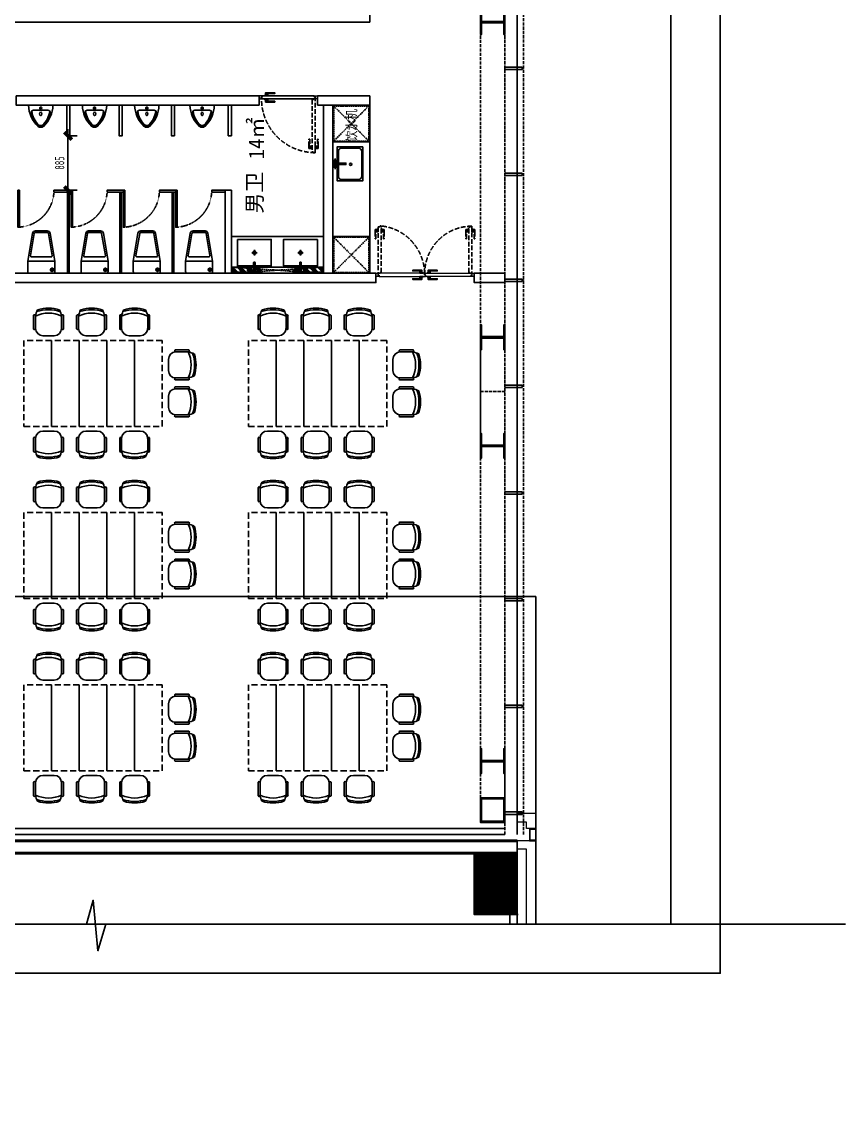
# Model space of a CAD drawing. Header units: millimetres. Extents: x 285006 to 3037698, y -2820855 to 192241.
# Drawn here: x 854145 to 867542, y -673337 to -655776 of the extents above; entities that cross this region are included whole.
import ezdxf
from ezdxf.enums import TextEntityAlignment as Align
from ezdxf.xclip import XClip

# ---------------------------------------------------------------- set-up
doc = ezdxf.new("R2010")
doc.units = ezdxf.units.MM
doc.header["$XCLIPFRAME"] = 2
doc.header["$PDMODE"] = 35
doc.header["$PDSIZE"] = -0.1
for name, pattern in [('1#C-6F$0$CONTINOUS', [0]), ('1#C-6F$0$DASHED2', [0.375, 0.25, -0.125]), ('__DASH', [0.35, 0.25, -0.1]), ('DASH', [0.35, 0.25, -0.1]), ('DASHED', [0.75, 0.5, -0.25]), ('HIDDEN', [0.375, 0.25, -0.125]), ('WALL-1C-6F-1$0$CONTINOUS', [0])]:
    doc.linetypes.add(name, pattern=pattern)
for name, color, linetype in [('!PboDS-洁具', 31, 'Continuous'), ('!PboDS-门', 60, 'Continuous'), ('!PboEL-剖面粗实线', 160, 'Continuous'), ('1#C-6F$0$0-XREF', 7, 'Continuous'), ('1#C-6F$0$S-W-BEAMLINE', 4, '1#C-6F$0$DASHED2'), ('4玻璃幕墙', 1, 'Continuous'), ('6铝型材', 8, 'Continuous'), ('___', 4, 'Continuous'), ('__附着_A10-J_KJ_2_B_28F_SEN22M3I_设计区$0$A_WALL_BRIK(砌块墙)', 190, 'Continuous'), ('BS-SHORT CABINET', 30, 'Continuous'), ('COL-1A1B-4~12$0$S-PUB-COL', 6, 'Continuous'), ('COL-1A1B-4~12$0$S-PUB-COLHATCH', 8, 'Continuous'), ('DOOR', 60, 'Continuous'), ('DOOR--02', 8, 'Continuous'), ('DS-FINISH', 20, 'Continuous'), ('F-活动家具', 51, 'Continuous'), ('FF-FURN', 51, 'Continuous'), ('FF-TEXT', 50, 'Continuous'), ('FF-活动家具', 51, 'Continuous'), ('FF1-固定家具(落地、到顶)', 30, 'Continuous'), ('WALL', 255, 'Continuous'), ('WALL-地台', 8, 'Continuous')]:
    doc.layers.add(name, color=color, linetype=linetype)
for name, color, linetype, lineweight in [('EXWALL-1B-6F$0$A-FLOR-UNDR', 11, 'Continuous', 18), ('EXWALL-1B-6F$0$A-SECT-MOLD1', 1, 'Continuous', 15), ('EXWALL-1B-6F$0$A-WALL-STON', 31, 'Continuous', 18), ('WALL-1A1B-6F$0$A-WALL', 2, 'Continuous', 50), ('WALL-1C-6F-1$0$A-FLOR-UNDR', 11, 'Continuous', 18), ('WALL-1C-6F-1$0$A-WALL-GLAZ', 142, 'Continuous', 18)]:
    doc.layers.add(name, color=color, linetype=linetype, lineweight=lineweight)
doc.styles.add('CCD_DIM', font='archs.shx', dxfattribs={"width": 0.7})
doc.styles.add('DIA', font='')
doc.styles.add('T9-L46$0$CCDI-TOG-01', font='arial.ttf')
doc.styles.get('DIA').set_extended_font_data('SimSun')
doc.dimstyles.new('DIM_100', dxfattribs={"dimscale": 100, "dimtxt": 1.5, "dimasz": 1, "dimexe": 1.5, "dimexo": 1.5, "dimgap": 0.6, "dimtad": 1, "dimdec": 0, "dimrnd": 5, "dimzin": 12, "dimdsep": 46, "dimtxsty": 'CCD_DIM', "dimblk": 'CCD_Dimension_Tick', "dimcen": 0.125, "dimclrd": 44, "dimclre": 44, "dimclrt": 50, "dimadec": 0, "dimazin": 0, "dimtfac": 1, "dimtdec": 0, "dimtix": 1, "dimtmove": 2, "dimatfit": 3, "dimldrblk": 'CCD_Leader_Dot', "dimfxl": 5, "dimtvp": 1, "dimtolj": 1, "dimtzin": 0, "dimarcsym": 0})

# ---------------------------------------------------------------- blocks, each defined once
blk = doc.blocks.new('WALL-1C-6F-1$0$mullion_____')
at = {"layer": '6铝型材'}
for p, q in [((-36798, -1713), (-36798, -1433)), ((-36798, -1433), (-36758, -1433)), ((-36758, -1713), (-36758, -1433)), ((-36798, -1713), (-36758, -1713)), ((-36778, -1713), (-36778, -1733))]:
    blk.add_line(p, q, dxfattribs=at)
blk = doc.blocks.new('WALL-1C-6F-1')
at = {"layer": '4玻璃幕墙'}
blk.add_lwpolyline([(98388635, 18768923), (98388635, 18793313)], dxfattribs=at)
at = {"layer": 'WALL-1C-6F-1$0$A-FLOR-UNDR', "linetype": 'WALL-1C-6F-1$0$CONTINOUS', "lineweight": -3, "ltscale": 3}
blk.add_line((98375185, 18769022), (98388435, 18769022), dxfattribs=at)
at = {"layer": 'WALL-地台', "linetype": 'DASH', "ltscale": 200}
for points in [[(98388435, 18768923), (98388435, 18793313)], [(98388735, 18768923), (98388735, 18793333)]]:
    blk.add_lwpolyline(points, dxfattribs=at)
at = {"layer": 'WALL-1C-6F-1$0$A-WALL-GLAZ', "lineweight": -3, "xscale": -1, "rotation": 89.99999957281068}
for p in [(98387002, 18744607), (98387002, 18742884), (98387002, 18741160), (98387002, 18739437), (98387002, 18737701), (98387002, 18735966), (98387002, 18734230), (98387002, 18732494)]:
    blk.add_blockref('WALL-1C-6F-1$0$mullion_____', p, dxfattribs=at)
blk = doc.blocks.new('1#C-6F$0$A$C346419F8')
at = {"layer": '1#C-6F$0$S-W-BEAMLINE', "color": 6, "linetype": '1#C-6F$0$CONTINOUS'}
for points in [[(0, 400), (0, 0), (400, 0), (400, 400)], [(20, 380), (20, 20), (380, 20), (380, 380)]]:
    blk.add_lwpolyline(points, close=True, dxfattribs=at)
blk = doc.blocks.new('1#C-6F$0$A$C13D20D7F')
at = {"layer": '1#C-6F$0$S-W-BEAMLINE', "color": 6, "linetype": '1#C-6F$0$CONTINOUS'}
blk.add_lwpolyline([(380, 200), (20, 200), (20, 13), (0, 13), (0, 413), (20, 413), (20, 225), (380, 225), (380, 413), (400, 413), (400, 13), (380, 13)], close=True, dxfattribs=at)
blk = doc.blocks.new('dfgdergherhre')
at = {"layer": 'WALL-地台', "linetype": 'DASH', "ltscale": 200}
for p, q in [((3281179, 4575341, 0), (3281179, 4627346, 0)), ((3281579, 4575341, 0), (3281579, 4627346, 0)), ((3281179, 4580468, 0), (3281179, 4581834, 0)), ((3281179, 4581151, 0), (3281579, 4581151, 0)), ((3281179, 4574941, 0), (3281179, 4574546, 0))]:
    blk.add_line(p, q, dxfattribs=at)
at = {"layer": '1#C-6F$0$0-XREF', "ltscale": 1.5, "rotation": 359.999308722076}
for name, p in [('1#C-6F$0$A$C13D20D7F', (3281179, 4586948, 0)), ('1#C-6F$0$A$C13D20D7F', (3281179, 4581822, 0)), ('1#C-6F$0$A$C13D20D7F', (3281179, 4580056, 0)), ('1#C-6F$0$A$C13D20D7F', (3281179, 4574929, 0)), ('1#C-6F$0$A$C346419F8', (3281179, 4574146, 0))]:
    blk.add_blockref(name, p, dxfattribs=at)
blk = doc.blocks.new('EXWALL-1B-6F')
at = {"layer": 'EXWALL-1B-6F$0$A-FLOR-UNDR'}
blk.add_lwpolyline([(98388935, 18768822), (98388935, 18747022)], dxfattribs=at)
at = {"layer": 'EXWALL-1B-6F$0$A-SECT-MOLD1'}
blk.add_lwpolyline([(98388935, 18768832), (98388845, 18768832), (98388845, 18769012), (98388935, 18769012), (98388935, 18769022), (98388835, 18769022), (98388835, 18768822), (98388935, 18768822)], close=True, dxfattribs=at)
at = {"layer": 'EXWALL-1B-6F$0$A-WALL-STON'}
blk.add_lwpolyline([(98388635, 18769272), (98388935, 18769272), (98388935, 18769022), (98388785, 18769022), (98388785, 18769122), (98388635, 18769122)], close=True, dxfattribs=at)
for points in [[(98388635, 18766822), (98388935, 18766822), (98388935, 18768822), (98388635, 18768822)], [(98388635, 18766972), (98388785, 18766972), (98388785, 18768685), (98388635, 18768685)]]:
    blk.add_lwpolyline(points, dxfattribs=at)
blk = doc.blocks.new('A$C008C76B7')
at = {"color": 1}
blk.add_lwpolyline([(45714, -600), (45580, -600), (45580, -1400), (45700, -1400), (45700, -600)], dxfattribs=at)
blk = doc.blocks.new('DFGDFSHTHTR')
at = {"layer": 'COL-1A1B-4~12$0$S-PUB-COLHATCH'}
h = blk.add_hatch(dxfattribs=at)
h.set_pattern_fill('ANSI31', color=256)
h.set_pattern_definition([(45, (-97704493.1963, -18696461.15076), (-0.08838834764832, 0.08838834764832), [])])
h.paths.add_polyline_path([(561506, 65910), (562206, 65910), (562206, 66910), (561506, 66910)])
at = {"layer": 'COL-1A1B-4~12$0$S-PUB-COL'}
blk.add_lwpolyline([(561506, 66910), (562206, 66910), (562206, 65910), (561506, 65910)], close=True, dxfattribs=at)
at = {"layer": 'Defpoints'}
blk.add_lwpolyline([(532406, 66910), (544306, 66910), (544306, 66810), (548456, 66810), (548456, 67110), (562206, 67110), (562206, 66910), (562206, 66910), (562206, 45510), (561506, 45510), (561506, 45610), (553056, 45610), (553056, 45510), (552356, 45510), (552356, 45610), (544058, 45610), (544058, 45510), (543356, 45510)], dxfattribs=at)
at = {"layer": 'WALL-1A1B-6F$0$A-WALL'}
for p, q in [((562206, 67110), (552706, 67110)), ((562206, 66910), (553057, 66910))]:
    blk.add_line(p, q, dxfattribs=at)
for name, p in [('EXWALL-1B-6F', (-97826429, -18701712)), ('A$C008C76B7', (516506, 66510))]:
    blk.add_blockref(name, p)
blk = doc.blocks.new('*U498')
at = {"layer": 'DOOR', "linetype": 'Continuous', "lineweight": 0, "ltscale": 1000}
for points in [[(-808, 17), (-808, 50), (-1561, 50), (-1561, 50), (-1561, 50), (-1561, 50), (-1561, 50), (-1561, 50), (-1561, 50), (-1561, 50), (-1561, 50), (-1561, 50), (-1561, 50), (-1561, 50), (-1561, 50), (-1561, 50), (-1561, 50), (-1562, 50), (-1562, 18), (-1547, 18), (-1547, 0), (-1546, 0), (-1546, 0), (-1546, 0), (-1546, 0), (-792, 0), (-792, 17)], [(-805, 20), (-805, 50), (-39, 50), (-39, 50), (-39, 50), (-39, 50), (-39, 50), (-39, 50), (-39, 50), (-39, 50), (-39, 50), (-39, 50), (-39, 50), (-39, 50), (-39, 50), (-39, 50), (-39, 50), (-38, 50), (-38, 18), (-53, 18), (-53, 0), (-54, 0), (-54, 0), (-54, 0), (-54, 0), (-789, 0), (-789, 20), (-805, 20)]]:
    blk.add_lwpolyline(points, close=True, dxfattribs=at)
at = {"layer": 'DOOR--02', "linetype": 'DASH', "ltscale": 300}
for p, q in [((-1610, 726), (-1610, 612)), ((-1464, 726), (-1464, 612)), ((-136, 726), (-136, 612)), ((10, 726), (10, 612))]:
    blk.add_line(p, q, dxfattribs=at)
at = {"layer": 'DOOR--02'}
for p, q in [((-885, 98), (-999, 98)), ((-715, 98), (-601, 98)), ((-885, -48), (-999, -48)), ((-715, -48), (-601, -48))]:
    blk.add_line(p, q, dxfattribs=at)
at = {"layer": 'DOOR--02', "linetype": 'DASH', "ltscale": 300}
for points in [[(-1574, 727), (-1574, 762), (-1612, 762), (-1612, 719)], [(-1612, 762), (-1600, 752), (-1600, 726)], [(-1612, 726), (-1612, 612), (-1600, 612), (-1600, 726)], [(-1602, 726), (-1612, 726)], [(-1602, 726), (-1574, 726), (-1574, 726)], [(-1562, 726), (-1562, 777), (-1572, 776), (-1572, 726), (-1562, 726)], [(-1572, 760), (-1562, 760)], [(-1572, 743), (-1562, 743)], [(-1512, 726), (-1512, 777), (-1502, 776), (-1502, 726), (-1512, 726)], [(-1502, 760), (-1512, 760)], [(-1502, 743), (-1512, 743)], [(-1500, 727), (-1500, 762), (-1462, 762), (-1462, 719)], [(-1472, 726), (-1500, 726), (-1500, 726)], [(-1462, 762), (-1474, 752), (-1474, 726)], [(-1462, 726), (-1462, 612), (-1474, 612), (-1474, 726)], [(-1472, 726), (-1462, 726)], [(-100, 727), (-100, 762), (-138, 762), (-138, 719)], [(-138, 762), (-126, 752), (-126, 726)], [(-138, 726), (-138, 612), (-126, 612), (-126, 726)], [(-128, 726), (-138, 726)], [(-128, 726), (-100, 726), (-100, 726)], [(-88, 726), (-88, 777), (-98, 776), (-98, 726), (-88, 726)], [(-98, 760), (-88, 760)], [(-98, 743), (-88, 743)], [(-38, 726), (-38, 777), (-28, 776), (-28, 726), (-38, 726)], [(-28, 760), (-38, 760)], [(-28, 743), (-38, 743)], [(-26, 727), (-26, 762), (12, 762), (12, 719)], [(2, 726), (-26, 726), (-26, 726)], [(12, 762), (0, 752), (0, 726)], [(12, 726), (12, 612), (0, 612), (0, 726)], [(2, 726), (12, 726)]]:
    blk.add_lwpolyline(points, dxfattribs=at)
for points in [[(-1574, 761), (-1574, 727), (-1572, 727), (-1572, 761)], [(-1529, 805), (-1562, 805), (-1562, 51), (-1562, 51), (-1562, 51), (-1562, 51), (-1562, 51), (-1562, 51), (-1562, 51), (-1562, 51), (-1562, 51), (-1562, 51), (-1562, 51), (-1562, 51), (-1562, 51), (-1562, 51), (-1562, 51), (-1562, 50), (-1530, 50), (-1530, 65), (-1512, 65), (-1512, 66), (-1512, 66), (-1512, 66), (-1512, 66), (-1512, 820), (-1529, 820)], [(-1500, 761), (-1500, 727), (-1502, 727), (-1502, 761)], [(-100, 761), (-100, 727), (-98, 727), (-98, 761)], [(-68, 816), (-38, 816), (-38, 51), (-38, 51), (-38, 51), (-38, 51), (-38, 51), (-38, 51), (-38, 51), (-38, 51), (-38, 51), (-38, 51), (-38, 51), (-38, 51), (-38, 51), (-38, 51), (-38, 51), (-38, 50), (-70, 50), (-70, 65), (-88, 65), (-88, 66), (-88, 66), (-88, 66), (-88, 66), (-88, 801), (-68, 801), (-68, 816)], [(-26, 761), (-26, 727), (-28, 727), (-28, 761)]]:
    blk.add_lwpolyline(points, close=True, dxfattribs=at)
at = {"layer": 'DOOR--02'}
for points in [[(-885, 100), (-999, 100), (-999, 88), (-885, 88)], [(-884, 62), (-850, 62), (-850, 100), (-893, 100)], [(-886, 50), (-835, 50), (-835, 60), (-886, 60), (-886, 50)], [(-885, 90), (-885, 100)], [(-850, 100), (-859, 88), (-885, 88)], [(-885, 90), (-885, 62), (-885, 62)], [(-869, 60), (-869, 50)], [(-852, 60), (-852, 50)], [(-714, 50), (-765, 50), (-765, 60), (-714, 60), (-714, 50)], [(-716, 62), (-750, 62), (-750, 100), (-707, 100)], [(-750, 100), (-741, 88), (-715, 88)], [(-748, 60), (-748, 50)], [(-731, 60), (-731, 50)], [(-715, 100), (-601, 100), (-601, 88), (-715, 88)], [(-715, 90), (-715, 100)], [(-715, 90), (-715, 62), (-715, 62)], [(-885, -50), (-999, -50), (-999, -38), (-885, -38)], [(-884, -12), (-850, -12), (-850, -50), (-893, -50)], [(-886, 0), (-835, 0), (-835, -10), (-886, -10), (-886, 0)], [(-885, -40), (-885, -12), (-885, -12)], [(-850, -50), (-859, -38), (-885, -38)], [(-885, -40), (-885, -50)], [(-869, -10), (-869, 0)], [(-852, -10), (-852, 0)], [(-714, 0), (-765, 0), (-765, -10), (-714, -10), (-714, 0)], [(-716, -12), (-750, -12), (-750, -50), (-707, -50)], [(-750, -50), (-741, -38), (-715, -38)], [(-748, -10), (-748, 0)], [(-731, -10), (-731, 0)], [(-715, -40), (-715, -12), (-715, -12)], [(-715, -50), (-601, -50), (-601, -38), (-715, -38)], [(-715, -40), (-715, -50)]]:
    blk.add_lwpolyline(points, dxfattribs=at)
for points in [[(-850, 62), (-885, 62), (-885, 60), (-850, 60)], [(-750, 62), (-715, 62), (-715, 60), (-750, 60)], [(-850, -12), (-885, -12), (-885, -10), (-850, -10)], [(-750, -12), (-715, -12), (-715, -10), (-750, -10)]]:
    blk.add_lwpolyline(points, close=True, dxfattribs=at)
at = {"layer": 'DOOR--02', "linetype": 'DASH', "ltscale": 300}
for centre, radius, start, end in [((-1594, 38), 786, 0.8702, 84.0232), ((-39, 50), 766, 89.9252, 182.2459)]:
    blk.add_arc(centre, radius, start, end, dxfattribs=at)
at = {"layer": 'DS-FINISH', "linetype": 'Continuous', "lineweight": 0, "ltscale": 1000}
for points in [[(-1600, 50), (-1565, 50), (-1565, 15), (-1550, 15), (-1550, 0), (-1600, 0), (-1600, 50)], [(-35, 50), (0, 50), (0, 0), (-50, 0), (-50, 15), (-35, 15), (-35, 50), (0, 50)]]:
    blk.add_lwpolyline(points, dxfattribs=at)
blk = doc.blocks.new('A$C64783269')
at = {"layer": 'FF-活动家具'}
for p, q in [((1, 151), (1, 400)), ((41, 151), (41, 400)), ((570, 399), (570, 150)), ((610, 399), (610, 150)), ((419, 0), (191, 0))]:
    blk.add_line(p, q, dxfattribs=at)
for centre, radius, start, end in [((461, 332), 426, 152.8506, 170.8394), ((305, -144), 604, 64.0229, 115.9163), ((305, -200), 730, 70.8382, 109.1021), ((305, -192), 752, 72.7146, 107.2107), ((149, 332), 426, 9.0894, 27.0688), ((21, 405), 20.8, 344.5058, 195.4229), ((590, 405), 20.8, 344.5058, 195.4229), ((21, 145), 20.8, 164.5058, 15.4229), ((191, 150), 150, 179.9644, 269.9644), ((419, 150), 150, 269.9644, 359.9644), ((590, 145), 20.8, 164.5058, 15.4229)]:
    blk.add_arc(centre, radius, start, end, dxfattribs=at)
blk = doc.blocks.new('dfghdthrthrthrt')
at = {"layer": 'FF-FURN', "linetype": 'DASHED', "ltscale": 200}
for points in [[(850118, -661400), (850118, -662800), (850568, -662800), (850568, -661400)], [(850568, -661400), (850568, -662800), (851018, -662800), (851018, -661400)], [(851018, -661400), (851018, -662800), (851468, -662800), (851468, -661400)], [(851468, -661400), (851468, -662800), (851918, -662800), (851918, -661400)], [(851918, -661400), (851918, -662800), (852368, -662800), (852368, -661400)]]:
    blk.add_lwpolyline(points, close=True, dxfattribs=at)
at = {"layer": 'FF-FURN', "linetype": 'DASHED', "ltscale": 200, "xscale": 0.8, "yscale": 0.8, "zscale": 0.8}
for p in [(850274, -661325), (850974, -661325), (851674, -661325)]:
    blk.add_blockref('A$C64783269', p, dxfattribs=at)
at = {"layer": 'FF-FURN', "linetype": 'DASHED', "ltscale": 200}
for p, xscale, yscale, zscale, rotation in [((852468, -662044), -0.8, 0.8, 0.8, 269.9999999999999), ((852468, -662155), 0.8000000000000002, 0.8000000000000002, 0.8000000000000002, 270.0000006730583), ((850274, -662875), -0.8, 0.8, 0.8, 180), ((850974, -662875), -0.8, 0.8, 0.8, 180), ((851674, -662875), -0.8, 0.8, 0.8, 180)]:
    blk.add_blockref('A$C64783269', p, dxfattribs=dict(at, xscale=xscale, yscale=yscale, zscale=zscale, rotation=rotation))
blk = doc.blocks.new('*U1151')
at = {"layer": 'FF1-固定家具(落地、到顶)', "color": 55, "linetype": 'DASH', "ltscale": 100}
for p, q in [((15, 585), (585, 15)), ((15, 15), (585, 585)), ((600, 0), (600, 600))]:
    blk.add_line(p, q, dxfattribs=at)
at = {"layer": 'FF1-固定家具(落地、到顶)'}
blk.add_lwpolyline([(0, 600), (600, 600), (600, 0), (0, 0)], close=True, dxfattribs=at)
at = {"layer": 'FF1-固定家具(落地、到顶)', "color": 55, "linetype": 'DASH', "ltscale": 100}
blk.add_lwpolyline([(15, 585), (585, 585), (585, 15), (15, 15)], close=True, dxfattribs=at)
blk = doc.blocks.new('DSGERWGER4GYE4GYE4Y')
at = {"linetype": 'Continuous'}
blk.add_wipeout([(851396, -69747), (851396, -69197), (850976, -69197), (850976, -69747)], dxfattribs=at).translate(0, 0, 0).dxf.layer = 'F-活动家具'
at = {"layer": 'F-活动家具', "linetype": 'Continuous'}
for p, q in [((851459, -69434, 0), (851379, -69434, 0)), ((851459, -69509, 0), (851379, -69509, 0)), ((851429, -69384, 0), (851429, -69559, 0)), ((851396, -69734, 0), (851396, -69609, 0))]:
    blk.add_line(p, q, dxfattribs=at)
at = {"layer": 'F-活动家具', "linetype": 'Continuous', "elevation": 0}
for points in [[(850976, -69197), (851396, -69197), (851396, -69747), (850976, -69747), (850976, -69197)], [(851454, -69459), (851254, -69459), (851254, -69484), (851454, -69484), (851454, -69459)]]:
    blk.add_lwpolyline(points, dxfattribs=at)
blk.add_lwpolyline([(850996, -69267), (850996, -69677, 0.414214), (851046, -69727), (851326, -69727, 0.414214), (851376, -69677), (851376, -69267, 0.414214), (851326, -69217), (851046, -69217, 0.414214)], format="xyb", close=True, dxfattribs=at)
at = {"layer": 'F-活动家具', "linetype": 'Continuous'}
for centre, radius in [((851176, -69480, 0), 18.4), ((851429, -69434, 0), 25), ((851429, -69509, 0), 25)]:
    blk.add_circle(centre, radius, dxfattribs=at)
blk = doc.blocks.new('A$C17825FF6')
at = {"color": 0, "linetype": 'Continuous'}
for p, q in [((395, 0), (0, 0)), ((80, 82), (197, 82)), ((315, 82), (197, 82))]:
    blk.add_line(p, q, dxfattribs=at)
at = {"color": 39}
for p, q in [((223, 50), (172, 50)), ((197, 75), (197, 25))]:
    blk.add_line(p, q, dxfattribs=at)
blk.add_circle((197, 50), 17, dxfattribs=at)
at = {"color": 0, "linetype": 'Continuous'}
for centre, radius, start, end in [((194, 294), 65.6, 87.3143, 128.4639), ((201, 294), 65.6, 51.5361, 92.6857), ((479, -6), 479, 132.7837, 179.262), ((461, 39), 424, 135.1639, 168.3672), ((194, 294), 55.6, 87.3143, 128.4639), ((201, 294), 55.6, 51.5361, 92.6857), ((-66, 39), 424, 11.6328, 44.8361), ((-84, -6), 479, 0.738, 47.2163), ((80, 117), 35, 168.3672, 270), ((315, 117), 35, 270, 11.6328)]:
    blk.add_arc(centre, radius, start, end, dxfattribs=at)
at = {"color": 39}
for centre, radius, start, end in [((419, 52), 371, 132.3707, 172.9587), ((194, 294), 40.6, 87.3143, 128.4639), ((201, 294), 40.6, 51.5361, 92.6857), ((-24, 52), 371, 7.0413, 47.6293)]:
    blk.add_arc(centre, radius, start, end, dxfattribs=at)
blk.add_ellipse((197, 142), major_axis=(0, -28), ratio=0.66455, dxfattribs=at)
blk = doc.blocks.new('M--850')
at = {"layer": 'DOOR'}
blk.add_lwpolyline([(-912, 50), (-38, 50), (-38, 18), (-53, 18), (-53, 0), (-897, 0), (-897, 18), (-912, 18), (-912, 50)], dxfattribs=at)
at = {"layer": 'DOOR--02', "linetype": 'DASH', "ltscale": 300}
for p, q in [((-136, 819), (-136, 705)), ((10, 819), (10, 705))]:
    blk.add_line(p, q, dxfattribs=at)
at = {"layer": 'DOOR--02'}
for p, q in [((-807, 98), (-693, 98)), ((-807, -48), (-693, -48))]:
    blk.add_line(p, q, dxfattribs=at)
at = {"layer": 'DOOR--02', "linetype": 'DASH', "ltscale": 300}
for points in [[(-38, 924), (-38, 50), (-70, 50), (-70, 65), (-88, 65), (-88, 909), (-70, 909), (-70, 924), (-38, 924)], [(-100, 820), (-100, 854), (-138, 854), (-138, 811)], [(-138, 854), (-126, 845), (-126, 819)], [(-138, 819), (-138, 705), (-126, 705), (-126, 819)], [(-128, 819), (-138, 819)], [(-128, 819), (-100, 819), (-100, 819)], [(-88, 819), (-88, 869), (-98, 869), (-98, 819), (-88, 819)], [(-98, 852), (-88, 852)], [(-98, 835), (-88, 835)], [(-38, 869), (-38, 869)], [(-38, 819), (-38, 869), (-28, 869), (-28, 819), (-38, 819)], [(-28, 852), (-38, 852)], [(-28, 835), (-38, 835)], [(-26, 820), (-26, 854), (12, 854), (12, 811)], [(2, 819), (-26, 819), (-26, 819)], [(12, 854), (0, 845), (0, 819)], [(12, 819), (12, 705), (0, 705), (0, 819)], [(2, 819), (12, 819)]]:
    blk.add_lwpolyline(points, dxfattribs=at)
for points in [[(-100, 854), (-100, 819), (-98, 819), (-98, 854)], [(-26, 854), (-26, 819), (-28, 819), (-28, 854)]]:
    blk.add_lwpolyline(points, close=True, dxfattribs=at)
at = {"layer": 'DOOR--02'}
for points in [[(-807, 50), (-857, 50), (-857, 60), (-807, 60), (-807, 50)], [(-857, 50), (-857, 50)], [(-808, 62), (-842, 62), (-842, 100), (-799, 100)], [(-807, 100), (-693, 100), (-693, 88), (-807, 88)], [(-807, 90), (-807, 100)], [(-807, 90), (-807, 62), (-807, 62)], [(-807, 0), (-857, 0), (-857, -10), (-807, -10), (-807, 0)], [(-808, -12), (-842, -12), (-842, -50), (-799, -50)], [(-807, -40), (-807, -12), (-807, -12)], [(-807, -50), (-693, -50), (-693, -38), (-807, -38)], [(-807, -40), (-807, -50)]]:
    blk.add_lwpolyline(points, dxfattribs=at)
at = {"layer": 'DOOR--02', "ltscale": 0.1}
for points in [[(-842, 100), (-833, 88), (-807, 88)], [(-840, 60), (-840, 50)], [(-823, 60), (-823, 50)], [(-842, -50), (-833, -38), (-807, -38)], [(-840, -10), (-840, 0)], [(-823, -10), (-823, 0)]]:
    blk.add_lwpolyline(points, dxfattribs=at)
at = {"layer": 'DOOR--02'}
for points in [[(-842, 62), (-807, 62), (-807, 60), (-842, 60)], [(-842, -12), (-807, -12), (-807, -10), (-842, -10)]]:
    blk.add_lwpolyline(points, close=True, dxfattribs=at)
at = {"layer": 'DOOR--02', "linetype": 'DASH', "ltscale": 300}
blk.add_arc((-35, 50), 874, 90.1967, 182.0982, dxfattribs=at)
at = {"layer": 'DS-FINISH', "linetype": 'Continuous', "lineweight": 0, "ltscale": 1000}
for points in [[(-915, 15), (-900, 15), (-900, 0), (-950, 0), (-950, 50), (-915, 50)], [(-35, 15), (-50, 15), (-50, 0), (0, 0), (0, 50), (-35, 50)]]:
    blk.add_lwpolyline(points, close=True, dxfattribs=at)
blk = doc.blocks.new('*U507')
blk.add_blockref('M--850', (0, 0))
blk = doc.blocks.new('做成ACAD TuKuai0408')
at = {"linetype": 'Continuous'}
blk.add_lwpolyline([(0, -192, 0.428333), (28, -220), (199, -220), (650, -144, 0.366124), (690, -97), (690, 97, 0.366124), (650, 144), (199, 220), (28, 220, 0.415921), (0, 192)], format="xyb", close=True, dxfattribs=at)
blk.add_lwpolyline([(199, 201), (199, -201)], dxfattribs=at)
blk.add_lwpolyline([(661, 97), (661, -97, -0.366124), (645, -116), (287, -176, -0.463996), (265, -158), (265, 158, -0.463996), (287, 176), (645, 116, -0.366124), (661, 97)], format="xyb", dxfattribs=at)
blk.add_lwpolyline([(58, -171), (85, -171), (85, -180), (58, -180)], close=True, dxfattribs=at)
for centre, radius, start, end in [((180, 201), 19, 0, 90), ((58, -175), 26.5, 8.4409, 348.353), ((180, -201), 19, 270, 0)]:
    blk.add_arc(centre, radius, start, end, dxfattribs=at)
at = {"color": 8, "linetype": 'Continuous'}
for radius, start, end in [(21.5, 10.4282, 345.5854), (16.5, 13.6515, 341.0589), (11.5, 19.8201, 332.2041)]:
    blk.add_arc((58, -175), radius, start, end, dxfattribs=at)
blk = doc.blocks.new('156g1reh1trh1tr')
at = {"layer": '!PboDS-门'}
blk.add_lwpolyline([(-104292, 114364), (-104292, 114394), (-105092, 114394), (-105092, 114364)], close=True, dxfattribs=at)
at = {"layer": '!PboDS-门', "color": 8, "linetype": 'HIDDEN', "ltscale": 10}
blk.add_arc((-104291, 114342), 802, 90.0917, 178.0896, dxfattribs=at)
blk = doc.blocks.new('CCD_Dimension_Tick')
at = {"color": 0, "linetype": 'ByBlock'}
for p, q in [((-1.09, 0), (0, 0)), ((0, 0), (1.09, 0))]:
    blk.add_line(p, q, dxfattribs=at)
at = {"color": 0, "linetype": 'Continuous', "const_width": 0.608}
blk.add_lwpolyline([(-0.61, -0.61), (0.61, 0.61)], dxfattribs=at)
blk = doc.blocks.new('*D1153')
at = {"layer": '___', "color": 44, "lineweight": -2, "transparency": 16777216}
for p, q in [((854899, -657634), (855049, -657634)), ((854899, -657734), (854899, -658419)), ((854899, -658519), (855049, -658519))]:
    blk.add_line(p, q, dxfattribs=at)
at = {"layer": 'Defpoints', "color": 0, "transparency": 16777216}
for p in [(854881, -657634, 0), (854881, -658519, 0), (854899, -658519)]:
    blk.add_point(p, dxfattribs=at)
at = {"layer": '___', "color": 44, "lineweight": -2, "transparency": 16777216, "xscale": 100, "yscale": 100, "zscale": 100}
for p, rotation in [((854899, -657634), 90), ((854899, -658519), 270)]:
    blk.add_blockref('CCD_Dimension_Tick', p, dxfattribs=dict(at, rotation=rotation))
at = {"layer": '___', "color": 50, "transparency": 16777216, "insert": (854764, -658076), "char_height": 150, "attachment_point": 5, "rotation": 90, "style": 'CCD_DIM'}
blk.add_mtext('\\A1;885', dxfattribs=at)
blk = doc.blocks.new('CCD_Leader_Dot')
at = {"color": 0, "linetype": 'ByBlock'}
blk.add_line((-5, 0), (-10, 0), dxfattribs=at)
at = {"color": 0, "linetype": 'ByBlock', "const_width": 5}
blk.add_lwpolyline([(-2.5, 0, 1), (2.5, 0, 1)], format="xyb", close=True, dxfattribs=at)
blk = doc.blocks.new('DSGDGERGHER')
at = {"layer": '!PboDS-洁具'}
for p, q in [((856577, -58804), (856577, -58777)), ((856577, -58777), (856587, -58777)), ((856577, -58804), (856577, -58841)), ((856587, -58804), (856587, -58777)), ((856587, -58804), (856605, -58804)), ((856587, -58814), (856605, -58814)), ((856587, -58814), (856587, -58841)), ((856472, -58879), (856452, -58879)), ((856472, -58899), (856452, -58899)), ((856472, -58877), (856458, -58877)), ((856472, -58902), (856458, -58902)), ((856472, -58902), (856472, -58877)), ((856473, -58878), (856472, -58878)), ((856473, -58901), (856472, -58901)), ((856604, -58877), (856473, -58877)), ((856473, -58902), (856473, -58877)), ((856604, -58879), (856473, -58879)), ((856604, -58899), (856473, -58899)), ((856604, -58902), (856473, -58902)), ((856587, -58841), (856577, -58841)), ((856577, -58974), (856577, -58937)), ((856587, -58937), (856577, -58937)), ((856577, -58974), (856577, -59001)), ((856577, -59001), (856587, -59001)), ((856587, -58964), (856587, -58937)), ((856587, -58964), (856605, -58964)), ((856587, -58974), (856605, -58974)), ((856587, -58974), (856587, -59001)), ((856604, -58864), (856604, -58914)), ((856604, -58864), (856609, -58864)), ((856604, -58914), (856609, -58914)), ((856609, -58864), (856609, -58914))]:
    blk.add_line(p, q, dxfattribs=at)
for points in [[(856609, -58814), (856609, -58784), (856605, -58784), (856605, -58804)], [(856609, -58814), (856609, -58814), (856609, -58834), (856605, -58834), (856605, -58804)], [(856628, -59009), (856609, -59009), (856609, -58769), (856628, -58769)], [(856628, -58769), (856628, -59009)], [(856609, -58964), (856609, -58964), (856609, -58944), (856605, -58944), (856605, -58974)], [(856609, -58964), (856609, -58994), (856605, -58994), (856605, -58974)]]:
    blk.add_lwpolyline(points, dxfattribs=at)
blk.add_arc((856458, -58889), 12.5, 90.0022, 270.0022, dxfattribs=at)

msp = doc.modelspace()

# ---------------------------------------------------------------- hatches: boundary and pattern name
at = {"layer": '!PboEL-剖面粗实线', "linetype": 'DASH', "ltscale": 10}
h = msp.add_hatch(dxfattribs=at)
h.set_pattern_fill('ANSI34', color=250, scale=5, angle=270, style=0)
h.set_pattern_definition([(315, (1082889.21, 529716.99), (67.351921, 67.351921), []), (315, (1082889.21, 529694.54), (67.351921, 67.351921), []), (315, (1082889.21, 529672.09), (67.351921, 67.351921), []), (315, (1082889.21, 529649.64), (67.351921, 67.351921), [])])
h.paths.add_polyline_path([(858015.7, -659769.1), (857555.7, -659769.1), (857555.7, -659849.1), (858015.7, -659849.1)])
h = msp.add_hatch(dxfattribs=at)
h.set_pattern_fill('ANSI34', color=250, scale=5, angle=270, style=0)
h.set_pattern_definition([(315, (1083929.02, 529716.99), (67.351921, 67.351921), []), (315, (1083929.02, 529694.54), (67.351921, 67.351921), []), (315, (1083929.02, 529672.09), (67.351921, 67.351921), []), (315, (1083929.02, 529649.64), (67.351921, 67.351921), [])])
h.paths.add_polyline_path([(859055.5, -659769.1), (858595.5, -659769.1), (858595.5, -659849.1), (859055.5, -659849.1)])

# ---------------------------------------------------------------- linework, layer by layer
at = {"layer": '!PboDS-洁具'}
for p, q in [((857455.7, -658519.1, 0), (857455.7, -659869.1, 0)), ((857555.7, -658519.1, 0), (857455.7, -658519.1, 0)), ((857925.8, -659534.1, 0), (857888.6, -659534.2, 0)), ((857930.8, -659529.1, 0), (857930.7, -659489.3, 0)), ((857930.8, -659539.1, 0), (857931, -659578.9, 0)), ((857935.9, -659534.1, 0), (857973, -659534, 0)), ((858675.7, -659534.1, 0), (858638.6, -659534.2, 0)), ((858680.7, -659529.1, 0), (858680.6, -659489.3, 0)), ((858680.7, -659539.1, 0), (858680.9, -659578.9, 0)), ((858685.8, -659534.1, 0), (858722.9, -659534, 0))]:
    msp.add_line(p, q, dxfattribs=at)
at = {"layer": '!PboDS-洁具', "elevation": 0}
for points in [[(854930.7, -657133.7), (854930.7, -657633.7), (854880.7, -657633.7), (854880.7, -657133.7)], [(856630.7, -657133.7), (856630.7, -657633.7), (856580.7, -657633.7), (856580.7, -657133.7)], [(857555.7, -657133.7), (857555.7, -657633.7), (857505.7, -657633.7), (857505.7, -657133.7)], [(859055.5, -659269.1), (857555.7, -659269.1), (857555.7, -659869.1), (859055.5, -659869.1), (859055.5, -659269.1)], [(859055.5, -659769.1), (857555.7, -659769.1), (857555.7, -659869.1), (859055.5, -659869.1), (859055.5, -659769.1)]]:
    msp.add_lwpolyline(points, dxfattribs=at)
at = {"layer": '!PboDS-洁具'}
msp.add_lwpolyline([(855780.7, -657133.7), (855780.7, -657633.7), (855730.7, -657633.7), (855730.7, -657133.7)], dxfattribs=at)
at = {"layer": '!PboDS-洁具', "elevation": 0}
for points in [[(854670.6, -658549.1), (854670.6, -658519.1), (854950.7, -658519.1), (854950.7, -658549.1)], [(855535.7, -658549.1), (855535.7, -658519.1), (855800.7, -658519.1), (855800.7, -658549.1)], [(856385.7, -658549.1), (856385.7, -658519.1), (856650.7, -658519.1), (856650.7, -658549.1)], [(857235.7, -658549.1), (857235.7, -658519.1), (857455.7, -658519.1), (857455.7, -658549.1)], [(854890.7, -658549.1), (854920.7, -658549.1), (854920.7, -659869.1), (854890.7, -659869.1)], [(855740.7, -658549.1), (855770.7, -658549.1), (855770.7, -659869.1), (855740.7, -659869.1)], [(856590.7, -658549.1), (856620.7, -658549.1), (856620.7, -659869.1), (856590.7, -659869.1)], [(857655.7, -659319.1), (858205.7, -659319.1), (858205.7, -659749.1), (857655.7, -659749.1)], [(858955.6, -659319.1), (858405.6, -659319.1), (858405.6, -659749.1), (858955.6, -659749.1)]]:
    msp.add_lwpolyline(points, close=True, dxfattribs=at)
for points in [[(857930.7, -659533.7, 1), (857930.7, -659534.5, 1)], [(858680.6, -659533.7, 1), (858680.6, -659534.5, 1)]]:
    msp.add_lwpolyline(points, format="xyb", close=True, dxfattribs=at)
at = {"layer": '!PboDS-洁具', "linetype": '__DASH', "ltscale": 100, "elevation": 0}
for points in [[(859055.5, -659769.1), (857555.7, -659869.1)], [(857555.7, -659769.1), (859055.5, -659869.1)]]:
    msp.add_lwpolyline(points, dxfattribs=at)
at = {"layer": '!PboDS-洁具'}
for centre in [(857930.8, -659534.1, 0), (858680.7, -659534.1, 0)]:
    msp.add_circle(centre, 25.2, dxfattribs=at)
at = {"layer": '!PboEL-剖面粗实线', "color": 8, "linetype": 'DASH', "ltscale": 10, "elevation": 0}
for points in [[(858015.7, -659769.1), (857555.7, -659769.1), (857555.7, -659849.1), (858015.7, -659849.1)], [(859055.5, -659769.1), (858595.5, -659769.1), (858595.5, -659849.1), (859055.5, -659849.1)]]:
    msp.add_lwpolyline(points, close=True, dxfattribs=at)
at = {"elevation": 0}
msp.add_lwpolyline([(867541.9, -670454), (855513.2, -670454), (855385.7, -670886), (855310.7, -670064.8), (855198.3, -670454), (844621.7, -670454)], dxfattribs=at)
at = {"layer": '1#C-6F$0$S-W-BEAMLINE', "linetype": 'Continuous', "ltscale": 1.5}
msp.add_line((862005.4, -668003.1, 0), (862005.4, -668398.6, 0), dxfattribs=at)
at = {"layer": '___'}
msp.add_line((857455.7, -659869.1, 0), (857555.7, -659869.1, 0), dxfattribs=at)
at = {"layer": '__附着_A10-J_KJ_2_B_28F_SEN22M3I_设计区$0$A_WALL_BRIK(砌块墙)', "ltscale": 0.01, "elevation": 0}
msp.add_lwpolyline([(848755.4, -668998.5), (862005.4, -668998.6)], dxfattribs=at)
msp.add_lwpolyline([(851405.7, -669298), (862205.7, -669298), (862205.7, -669098), (851405.7, -669098)], close=True, dxfattribs=at)
at = {"layer": 'BS-SHORT CABINET', "elevation": 0}
msp.add_lwpolyline([(859205.6, -659869.1), (859805.8, -659869.1), (859805.8, -657133.8), (859205.6, -657133.8)], close=True, dxfattribs=at)
at = {"layer": 'Defpoints', "elevation": 0}
msp.add_lwpolyline([(845156.1, -613574.9), (865505.7, -613574.9), (865505.7, -671254), (845156.1, -671254)], close=True, dxfattribs=at)
at = {"layer": 'WALL', "elevation": 0}
for points in [[(849155.5, -655783.6), (859805.8, -655783.7), (859805.8, -655633.7), (849155.5, -655633.6)], [(854055.6, -656983.6), (858005.8, -656983.6), (858005.8, -657133.7), (854055.6, -657133.7)], [(858955.8, -657133.6), (859805.8, -657133.8), (859805.8, -656983.7), (858955.8, -656983.6)], [(859055.8, -657133.7), (859055.5, -659869.1), (859205.6, -659869.1), (859205.8, -657133.7)], [(857455.7, -658519.1), (857555.7, -658519.1), (857555.7, -659869.1), (857455.7, -659869.1)], [(849155.4, -660019.1), (859905.6, -660019.1), (859905.6, -659869.1), (849155.4, -659869.1)], [(861505.6, -659869.3), (862005.5, -659869.3), (862005.5, -660019.3), (861505.6, -660019.3)]]:
    msp.add_lwpolyline(points, close=True, dxfattribs=at)

# ---------------------------------------------------------------- block references
at = {"layer": '!PboDS-洁具'}
for name, p, rotation in [('A$C17825FF6', (854653.1, -657133.7, 0), 180), ('A$C17825FF6', (855528.2, -657133.7, 0), 180), ('A$C17825FF6', (856378.2, -657133.7, 0), 180), ('A$C17825FF6', (857278.2, -657133.7, 0), 180), ('做成ACAD TuKuai0408', (854465.6, -659869.1, 0), 89.99999999999999), ('做成ACAD TuKuai0408', (855330.7, -659869.1, 0), 89.99999999999999), ('做成ACAD TuKuai0408', (856180.7, -659869.1, 0), 89.99999999999999), ('做成ACAD TuKuai0408', (857030.7, -659869.1, 0), 89.99999999999999), ('DSGDGERGHER', (916819.6, 196759.3, 0), 270)]:
    msp.add_blockref(name, p, dxfattribs=dict(at, rotation=rotation))
at = {"layer": '!PboDS-洁具', "xscale": -1, "rotation": 90}
msp.add_blockref('DSGDGERGHER', (799791.6, 196759.3, 0), dxfattribs=at)
at = {"layer": '!PboDS-门', "extrusion": (0, 0, -1), "xscale": 0.7499999999720603, "yscale": 0.7499999999720603, "zscale": -0.7499999999720603, "rotation": 90.00000000000001}
for p in [(-768312.8, -580300.1, 0), (-769177.9, -580300.1, 0), (-770027.9, -580300.1, 0), (-770877.9, -580300.1, 0)]:
    msp.add_blockref('156g1reh1trh1tr', p, dxfattribs=at)
at = {"xscale": -1, "rotation": 270}
msp.add_blockref('*U1151', (859205.6, -659869.1, 0), dxfattribs=at)
at = {"layer": '1#C-6F$0$0-XREF', "ltscale": 1.5}
ref = msp.add_blockref('WALL-1C-6F-1', (-97526656.2, -19436734.2, 0), dxfattribs=dict(at, rotation=359.999308722076))
XClip(ref).set_block_clipping_path([(98372385.8231538981, 18767467.007476639), (98391135.4026873261, 18767467.2336917371), (98391134.7242774069, 18823696.4636914618), (98372385.144743979, 18823696.2374763638)])
at = {"layer": '___'}
for p in [(4065, 439.9, 0), (7715, 439.9, 0), (4065, -2360.1, 0), (7715, -2360.1, 0), (4065, -5160.1, 0), (7715, -5160.1, 0)]:
    msp.add_blockref('dfghdthrthrthrt', p, dxfattribs=at)
ref = msp.add_blockref('DFGDFSHTHTR', (300000, -736208.1), dxfattribs=at)
XClip(ref).set_block_clipping_path([(545156.0811596321, 65754.0302144536), (562505.6606944352, 71079.9308441922)])
at = {"layer": '__附着_A10-J_KJ_2_B_28F_SEN22M3I_设计区$0$A_WALL_BRIK(砌块墙)'}
msp.add_blockref('dfgdergherhre', (-2419573.4, -5242944.6), dxfattribs=at)
at = {"layer": 'DS-FINISH', "xscale": -1, "rotation": 180}
msp.add_blockref('*U507', (858955.8, -656983.7, 0), dxfattribs=at)
at = {"layer": 'DS-FINISH'}
msp.add_blockref('*U498', (861505.6, -659919.3), dxfattribs=at)

# ---------------------------------------------------------------- texts
at = {"layer": 'FF-TEXT', "color": 2, "style": 'T9-L46$0$CCDI-TOG-01', "width": 0.8}
msp.add_text('饮水机', height=160, rotation=90, dxfattribs=at).set_placement((859589.6, -657723.1, 0))
at = {"layer": 'FF-TEXT', "color": 50, "style": 'DIA'}
msp.add_text('14㎡', height=250, rotation=90.08483, dxfattribs=at).set_placement((857939.3, -657676.9, 0), align=Align.MIDDLE)
msp.add_text('男卫', height=250, rotation=90.08483, dxfattribs=at).set_placement((858058.3, -658558.3, 0), align=Align.CENTER)

# ---------------------------------------------------------------- dimensions: what is measured, and where the dimension line sits
at = {"layer": '___'}
dim = msp.add_aligned_dim(p1=(854880.7, -657633.7, 0), p2=(854880.7, -658519.1, 0), distance=18.7, dimstyle='DIM_100', override={"dimfxlon": 1}, dxfattribs=at)
dim.commit()
dim.dimension.update_dxf_attribs({"geometry": '*D1153', "text_midpoint": (854764.3, -658076.4)})

# ---------------------------------------------------------------- next in the draw order: block references
at = {"layer": '!PboDS-洁具', "xscale": -1}
msp.add_blockref('DSGERWGER4GYE4GYE4Y', (1710671.7, -588616.7, 0), dxfattribs=at)

# ---------------------------------------------------------------- next in the draw order: block references
at = {"rotation": 270}
msp.add_blockref('*U1151', (859205.6, -657133.7, 0), dxfattribs=at)

doc.saveas('drawing.dxf')
